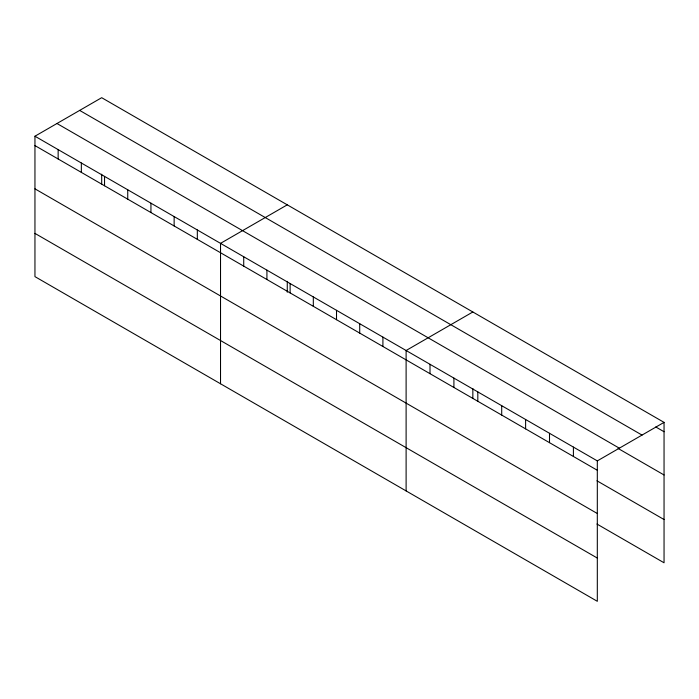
<?xml version="1.0" encoding="UTF-8"?>
<svg xmlns="http://www.w3.org/2000/svg" width="699" height="699" viewBox="0 0 699 699"><rect width="100%" height="100%" fill="white"/><g stroke="black" fill="none" stroke-linecap="round" stroke-linejoin="round"><path stroke-width="1.05" d="M597.313 513.512L597.313 460.894L34.95 136.218L34.95 276.629L597.313 601.306L597.313 513.512L34.95 188.835M596.946 524.032L664.05 562.782L664.05 422.371L101.687 97.694L34.95 136.218M287.272 204.833L220.526 243.366L220.526 383.777M472.847 311.981L406.11 350.505L406.11 490.916M597.313 460.894L664.05 422.371M655.776 426.958L664.05 431.737M79.669 110.407L642.023 435.084M56.977 123.505L619.331 448.181M618.091 448.443L664.05 474.979M34.95 145.593L597.313 470.27M596.946 480.79L664.05 519.532M34.95 233.387L597.313 558.064M573.407 447.098L573.407 456.464M549.51 433.301L549.51 442.668M525.613 419.505L525.613 428.871M501.707 405.7L501.707 415.075M477.81 391.903L477.81 401.27M472.847 388.495L472.847 398.273M453.913 378.107L453.913 387.473M430.007 364.31L430.007 373.677M382.912 337.119L382.912 346.486M359.714 323.724L359.714 333.091M336.516 310.33L336.516 319.696M313.318 296.935L313.318 306.302M290.12 283.541L290.12 292.916M287.272 281.356L287.272 292.217M266.922 270.155L266.922 279.521M243.724 256.76L243.724 266.127M197.328 229.971L197.328 239.338M174.138 216.576L174.138 225.952M150.94 203.191L150.94 212.557M127.742 189.796L127.742 199.163M104.544 176.401L104.544 185.768M101.687 174.208L101.687 183.994M81.346 163.007L81.346 172.373M58.148 149.612L58.148 158.979"/></g></svg>
